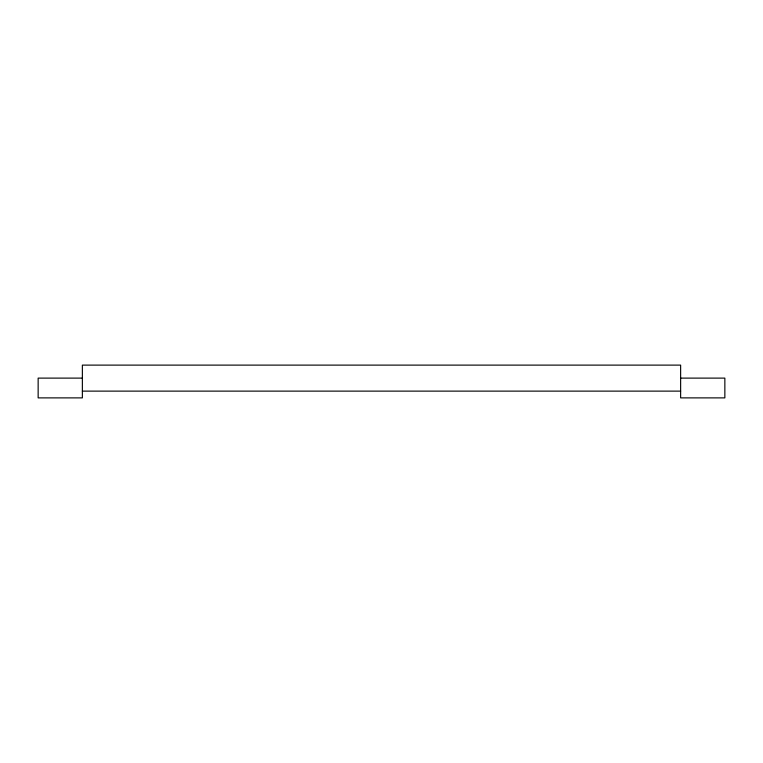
<?xml version="1.0" encoding="UTF-8"?>
<svg xmlns="http://www.w3.org/2000/svg" width="763" height="763" viewBox="0 0 763 763"><rect width="100%" height="100%" fill="white"/><g stroke="black" fill="none" stroke-linecap="round" stroke-linejoin="round"><path stroke-width="1.14" d="M82.366 378.114L38.15 378.114L38.15 397.885L82.366 397.885L82.366 365.115L680.634 365.115L680.634 397.885L724.85 397.885L724.85 378.114L680.634 378.114M82.366 391.123L680.634 391.123"/></g></svg>
